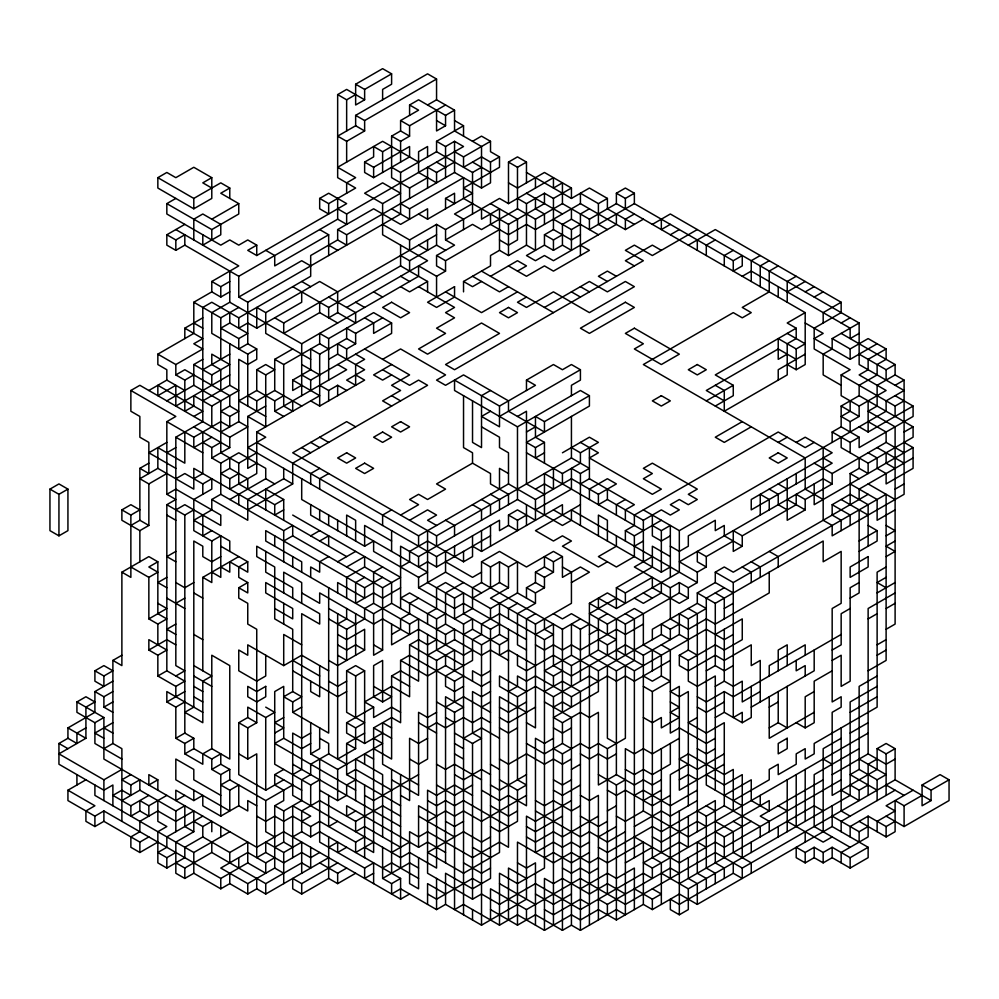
<?xml version="1.0" encoding="UTF-8"?>
<svg xmlns="http://www.w3.org/2000/svg" width="999" height="999" viewBox="0 0 999 999"><rect width="100%" height="100%" fill="white"/><g stroke="black" fill="none" stroke-linecap="round" stroke-linejoin="round"><path stroke-width="1.5" d="M157.842 177.66L166.833 172.465L175.824 177.66L193.806 167.283L211.788 177.66L211.788 198.426L193.806 208.803L157.842 188.037L157.842 177.66L193.806 198.426L220.779 182.854L229.77 188.037L229.77 198.426M328.671 203.621L328.671 213.998L319.68 208.803L319.68 198.426L328.671 203.621L355.644 188.037L337.662 177.66L337.662 94.605L346.653 89.41L364.635 99.8L364.635 89.41L391.608 73.839L391.608 84.228L382.617 89.41L382.617 99.8M364.635 99.8L355.644 104.982L355.644 84.228L382.617 68.656L391.608 73.839M319.68 198.426L328.671 193.232L346.653 203.621L256.743 255.532L256.743 245.142L247.752 239.947L238.761 245.142L229.77 239.947L220.779 245.142L166.833 213.998L166.833 203.621L175.824 198.426M211.788 177.66L202.797 182.854L211.788 188.037M337.662 94.605L346.653 99.8L355.644 94.605M229.77 188.037L220.779 193.232L238.761 203.621L238.761 213.998L211.788 229.57L166.833 203.621M436.563 79.033L364.635 120.554L364.635 130.944L346.653 141.321L337.662 136.139L355.644 125.749L355.644 115.372L427.572 73.839L436.563 79.033L436.563 99.8L454.545 110.177L454.545 130.944L481.518 146.516L481.518 188.049L490.509 182.854L490.509 162.088L499.5 156.893L499.5 167.283L463.536 188.049L472.527 193.232L427.572 219.193L418.581 213.998M472.527 213.998L472.527 172.465L436.563 151.711L436.563 141.321L445.554 146.516L454.545 141.321L463.536 146.516L346.653 213.998L346.653 224.375L337.662 219.193L238.761 276.286L184.815 245.142L175.824 250.337L166.833 245.142L166.833 234.765L184.815 224.375M166.833 234.765L175.824 239.947L184.815 234.765L184.815 245.142M211.788 219.193L238.761 203.621M409.59 115.372L409.59 104.982L418.581 99.8L445.554 115.372L454.545 110.177M400.599 120.554L409.59 125.749L409.59 136.139L400.599 130.944L400.599 120.554L418.581 110.177L409.59 104.982M427.572 104.982L436.563 99.8M427.572 177.66L409.59 188.037L391.608 177.66L391.608 136.139L400.599 130.944M409.59 125.749L445.554 104.982M364.635 162.088L373.626 167.283L409.59 146.516L409.59 156.893L373.626 177.66L364.635 172.465L364.635 162.088L373.626 156.893L373.626 146.516L382.617 151.711L391.608 146.516M391.608 136.139L400.599 141.321L409.59 136.139M445.554 115.372L445.554 125.749L436.563 130.944L436.563 110.177M256.743 245.142L247.752 250.337L256.743 255.519M436.563 141.321L463.536 125.749L463.536 136.139M184.815 390.484L166.833 380.107L166.833 369.73L157.842 364.535L157.842 354.158L193.806 333.391L193.806 302.247L211.788 291.858L211.788 281.481L238.761 265.909L175.824 229.57M391.608 167.283L400.599 172.465L436.563 151.711M211.788 281.481L220.779 286.676L229.77 281.481M472.527 141.321L481.518 136.139L490.509 141.321L490.509 151.711L499.5 156.893M211.788 291.858L220.779 297.053L229.77 291.858M328.671 255.532L328.671 234.765L274.725 265.909L274.725 255.519L265.734 250.337M454.545 141.321L454.545 172.465L346.653 234.765L346.653 245.142L337.662 239.947L337.662 229.57L373.626 208.803L400.599 224.375L427.572 208.803L427.572 219.193M382.617 203.621L400.599 193.232L382.617 182.854L364.635 193.232L382.617 203.621L382.617 234.765L427.572 260.714L346.653 307.43M427.572 188.037L427.572 167.283L436.563 172.465L454.545 162.088M454.545 151.711L463.536 156.893L490.509 141.321M184.815 338.586L184.815 328.196L202.797 317.819M499.5 229.57L445.554 260.714L445.554 271.104L436.563 276.286L418.581 265.909L418.581 276.286L301.698 343.768L229.77 302.247L211.788 312.625L211.788 333.391L247.752 354.158L256.743 348.963L256.743 359.34L247.752 364.535L238.761 359.34L238.761 421.64L247.752 426.823L229.77 437.212L139.86 385.302L130.869 390.484L130.869 411.251L139.86 416.446L139.86 437.212L148.851 442.395L148.851 473.551L139.86 468.356L139.86 520.267L130.869 525.462M238.761 276.286L238.761 297.053L301.698 260.714L310.689 265.909M337.662 239.947L310.689 255.519L310.689 276.286L238.761 317.819L211.788 302.247L202.797 307.43L202.797 421.64L175.824 437.212L175.824 665.609L184.815 670.804L175.824 675.998M193.806 302.247L220.779 317.819L238.761 307.43M238.761 297.053L247.752 302.247L400.599 213.998L400.599 172.465M400.599 203.621L409.59 208.803L463.536 177.66L463.536 198.426L508.491 224.375L508.491 255.532L499.5 250.337L490.509 255.532L490.509 265.909L463.536 281.481L463.536 291.858M472.527 172.465L481.518 167.283M229.77 323.002L220.779 328.196L238.761 338.574L247.752 333.391L229.77 323.002L229.77 312.625M445.554 198.426L454.545 193.232L454.545 203.621L445.554 198.426L445.554 208.803M382.617 224.375L409.59 239.947L436.563 224.375L445.554 229.57L445.554 239.947L472.527 224.375L481.518 229.57L517.482 208.803L535.464 219.193L562.437 203.621L562.437 182.854L553.446 188.049L553.446 177.66L508.491 203.621L508.491 162.088L517.482 156.893L526.473 162.088L526.473 182.854M157.842 354.158L175.824 364.535L202.797 348.963L193.806 343.768L202.797 338.586L184.815 328.196M238.761 317.819L238.761 328.196L247.752 323.002L256.743 328.196L256.743 307.43L265.734 312.625L319.68 281.481L337.662 291.858L337.662 312.625L355.644 323.002L355.644 312.625L328.671 297.053M508.491 162.088L517.482 167.283L526.473 162.088M148.851 390.484L166.833 380.107M175.824 364.535L175.824 374.912L184.815 369.73L229.77 395.679L229.77 406.056L220.779 411.251L229.77 416.446L238.761 411.251L229.77 406.056M166.833 400.874L193.806 385.302L193.806 364.535L202.797 359.34M256.743 328.196L301.698 302.247L301.698 291.858M472.527 203.621L454.545 213.998L463.536 219.193L463.536 229.57M175.824 374.912L184.815 380.107L193.806 374.912M202.797 369.73L229.77 354.158M256.743 348.963L247.752 343.768L238.761 348.963L238.761 338.574M274.725 317.819L283.716 323.002L436.563 234.765M445.554 229.57L499.5 198.426L508.491 203.621M193.806 364.535L211.788 374.912L229.77 364.535L211.788 354.158L211.788 364.535L220.779 369.73L220.779 390.484M337.662 323.002L319.68 312.625L283.716 333.391L283.716 323.002M292.707 286.676L328.671 307.43L400.599 265.909L427.572 281.481L427.572 291.858M400.599 255.519L409.59 260.714L436.563 245.142L445.554 250.337M229.77 374.912L175.824 406.069L175.824 385.302L157.842 395.679L157.842 385.302L202.797 411.251L193.806 416.446M337.662 312.625L328.671 317.819L328.671 307.43M445.554 271.104L436.563 265.909L436.563 255.519L454.545 245.142L445.554 239.947M517.482 198.426L526.473 203.621L544.455 193.232L553.446 198.426L571.428 188.049L571.428 198.426L526.473 172.477M49.95 489.123L58.941 483.928L67.932 489.123L67.932 530.644L58.941 535.839L49.95 530.644L49.95 489.123L58.941 494.305L67.932 489.123M157.842 655.232L148.851 650.037L148.851 639.66L166.833 650.037L157.842 655.232L157.842 675.998L175.824 686.375L184.815 681.181L166.833 670.804L166.833 504.695L175.824 499.5L166.833 494.305L166.833 421.64L175.824 416.446L130.869 390.484M202.797 400.874L229.77 385.302L238.761 390.484L211.788 406.056L193.806 395.679L193.806 406.056L184.815 411.251L184.815 380.107M256.743 369.73L265.734 364.535L274.725 369.73L265.734 374.912L256.743 369.73L256.743 390.484L238.761 400.874L265.734 416.446M301.698 406.056L274.725 390.484L274.725 359.34L292.707 348.963M508.491 224.375L544.455 203.621L544.455 193.232M292.707 400.874L292.707 411.251L283.716 406.056L283.716 364.535L319.68 343.768L319.68 333.391L328.671 338.574L373.626 312.625L391.608 323.002L391.608 333.391L310.689 380.107L310.689 390.484M427.572 281.481L409.59 291.858L400.599 286.676M571.428 198.426L589.41 188.049L607.392 198.426L607.392 208.803L634.365 224.375M166.833 442.395L148.851 452.784L175.824 468.356M301.698 385.302L292.707 390.484L292.707 380.107L310.689 369.73L310.689 348.963L319.68 354.158L346.653 338.574L355.644 343.768L355.644 333.391L346.653 328.196L346.653 338.574M355.644 333.391L382.617 317.819M643.356 219.193L625.374 229.57L580.419 203.621L535.464 229.57L526.473 224.375L508.491 234.765L490.509 224.375L490.509 213.998M139.86 468.356L148.851 463.161M166.833 452.784L175.824 447.589M166.833 421.64L193.806 437.212L220.779 421.64L229.77 426.823L229.77 416.446M256.743 411.251L256.743 400.874L274.725 390.484M328.671 359.34L337.662 354.158L364.635 369.73L346.653 380.107L355.644 385.302L355.644 364.535L364.635 359.34L355.644 354.158M337.662 354.158L337.662 343.768L346.653 348.963L355.644 343.768M391.608 323.002L373.626 333.391L373.626 323.002L364.635 317.819M508.491 255.532L526.473 245.142L535.464 250.337L535.464 219.193M616.383 213.998L616.383 224.375L553.446 260.714L544.455 255.532L535.464 260.714L526.473 255.532L544.455 245.142L544.455 234.765L553.446 229.57L571.428 239.947L580.419 234.765M598.401 234.765L571.428 219.193L562.437 224.375L562.437 245.142L553.446 250.337L544.455 245.142M589.41 208.803L580.419 213.998L580.419 255.532M580.419 203.621L580.419 193.232L598.401 203.621L607.392 198.426M787.212 364.535L796.203 369.73L805.194 364.535L805.194 312.625L616.383 203.621L616.383 193.232L625.374 188.049L634.365 193.232L634.365 203.621L733.266 260.714L742.257 255.532L742.257 265.909L733.266 271.104L733.266 260.714M346.653 556.593L193.806 468.356L193.806 489.123L157.842 468.356L139.86 478.733L148.851 483.928L166.833 473.538M211.788 437.212L193.806 447.589L193.806 437.212M220.779 432.018L238.761 421.64M256.743 463.161L247.752 468.356L247.752 416.446L265.734 406.056M256.743 390.484L274.725 400.874L283.716 395.679M481.518 281.481L472.527 286.676L463.536 281.481M490.509 276.286L517.482 260.714L526.473 265.909L517.482 271.104M544.455 234.765L553.446 239.947L562.437 234.765M553.446 219.193L571.428 229.57L580.419 224.375M562.437 203.621L589.41 219.193L616.383 203.621M616.383 193.232L625.374 198.426L634.365 193.232M202.797 442.395L211.788 447.589L220.779 442.395M274.725 400.874L274.725 411.251L346.653 369.73L337.662 364.535M634.365 203.621L589.41 229.57L589.41 219.193M121.878 509.877L130.869 504.695L139.86 509.877L130.869 515.072L121.878 509.877L121.878 520.267L139.86 530.644L148.851 525.449L148.851 483.928M175.824 478.733L184.815 473.538L202.797 483.928L211.788 478.733L211.788 489.123L193.806 499.5L193.806 530.644L211.788 541.021L220.779 535.839L220.779 577.36L211.788 572.177M211.788 447.589L211.788 457.967L229.77 447.589L229.77 437.212M247.752 489.123L247.752 478.733L229.77 468.356L220.779 473.538L229.77 478.733L229.77 489.123L256.743 473.538L256.743 432.018L319.68 395.679L292.707 380.107M319.68 385.302L328.671 390.484L337.662 385.302L346.653 390.484M382.617 359.34L400.599 348.963L445.554 374.912L436.563 380.107L445.554 385.302L463.536 374.912L508.491 400.874L508.491 411.251L544.455 432.018L544.455 421.628L589.41 395.679L589.41 406.056L526.473 442.395L535.464 447.589L544.455 442.395L544.455 463.161M508.491 286.676L499.5 291.858L472.527 276.286M634.365 213.998L625.374 219.193L625.374 229.57M166.833 494.305L175.824 489.123L220.779 515.072L220.779 525.449L184.815 504.695L175.824 509.877M193.806 478.733L202.797 473.538L202.797 432.018M211.788 457.967L220.779 463.161L238.761 452.784L265.734 468.356L265.734 478.733L229.77 499.5M310.689 400.874L319.68 406.056L364.635 380.107L355.644 374.912M391.608 364.535L373.626 374.912L382.617 380.107L391.608 374.912M517.482 291.858L481.518 312.625L445.554 291.858M193.806 385.302L220.779 400.874L220.779 452.784L238.761 463.161L256.743 452.784M526.473 297.053L517.482 302.247L526.473 307.43L553.446 291.858L589.41 312.625L634.365 286.676L625.374 281.481L607.392 291.858L589.41 281.481L544.455 307.43M652.347 224.375L670.329 213.998L859.14 323.002L859.14 364.535L904.095 390.484L886.113 400.874L886.113 411.251L679.32 530.644L643.356 509.877M229.77 478.733L238.761 473.538M670.329 224.375L661.338 229.57L661.338 219.193M166.833 504.695L184.815 515.072L193.806 509.877M229.77 551.411L229.77 541.021L193.806 520.267L211.788 509.877L211.788 499.5L220.779 494.305L220.779 463.161M670.329 234.765L679.32 229.57M697.302 229.57L652.347 255.532L634.365 245.142L625.374 250.337L643.356 260.714L454.545 369.73L445.554 364.535L499.5 333.391L481.518 323.002L427.572 354.158L418.581 348.963L445.554 333.391L436.563 328.196L454.545 317.819L445.554 312.625L454.545 307.43L418.581 286.676M103.896 748.663L112.887 743.481L112.887 660.414L121.878 665.609L121.878 572.177L148.851 556.605L157.842 561.788L157.842 613.698L166.833 618.893L157.842 624.088L148.851 618.893L148.851 577.36L130.869 566.982M382.617 369.73L409.59 385.302L418.581 380.107L427.572 385.302L292.707 463.161L292.707 483.928L283.716 478.733L247.752 499.5L247.752 520.267L211.788 499.5M688.311 245.142L715.284 229.57L841.158 302.247L841.158 312.625L814.185 328.196L814.185 348.963L850.149 369.73L841.158 374.912L841.158 395.679L859.14 406.056L886.113 390.484L859.14 374.912L868.131 369.73L868.131 359.34L886.113 348.963L886.113 359.34L877.122 364.535L877.122 374.912L859.14 385.302L859.14 395.679L913.086 426.823L913.086 437.212L868.131 463.161L841.158 447.589L841.158 437.212M157.842 561.788L148.851 566.982L157.842 572.177L148.851 577.36M175.824 551.411L166.833 556.605L175.824 561.788M211.788 530.644L202.797 535.839L202.797 515.072M247.752 509.877L292.707 483.928M319.68 468.356L310.689 473.538L310.689 483.928M715.284 239.947L706.293 245.142L706.293 255.532M238.761 463.161L238.761 483.928L274.725 504.695L283.716 499.5L283.716 520.267M328.671 473.538L319.68 478.733L319.68 489.11M166.833 577.36L157.842 582.554L166.833 587.749M283.716 509.877L274.725 515.072L274.725 504.695M490.509 390.484L481.518 395.679L481.518 447.589L472.527 442.395L472.527 400.874M733.266 250.337L724.275 255.532L724.275 265.909M220.779 556.605L211.788 561.788L202.797 556.605L202.797 546.216L193.806 541.021L193.806 707.142L184.815 712.324L202.797 722.714L202.797 681.181L211.788 675.998L193.806 665.609M526.473 390.484L526.473 380.107L553.446 364.535L562.437 369.73L571.428 364.535L580.419 369.73L580.419 380.107L571.428 385.302L571.428 395.679M193.806 582.554L184.815 587.749L175.824 582.554M202.797 670.804L202.797 577.36L238.761 556.605M220.779 494.305L283.716 530.644L292.707 525.449L292.707 535.839L382.617 587.749L400.599 577.36L292.707 515.072M490.509 411.251L481.518 416.446L499.5 426.823L499.5 406.056L454.545 380.107L454.545 390.484L517.482 426.823L580.419 390.484L589.41 395.679M499.5 406.056L535.464 385.302L526.473 380.107M760.239 255.532L751.248 260.714L751.248 281.481M148.851 618.893L166.833 608.516L157.842 603.321M175.824 603.321L184.815 598.126M220.779 566.982L229.77 572.177L229.77 561.788L247.752 572.177L247.752 561.788L238.761 566.982L238.761 577.36L247.752 582.554L247.752 592.931L238.761 587.749L238.761 598.126L247.752 603.321L247.752 624.088L256.743 629.27L256.743 722.714L247.752 727.896L238.761 722.714L238.761 774.625L265.734 790.197L283.716 779.807M283.716 541.021L292.707 535.839M499.5 416.446L580.419 369.73M742.257 276.286L751.248 271.104L850.149 328.196L850.149 338.586L859.14 333.391M769.23 260.714L760.239 265.909L760.239 286.676M310.689 535.839L319.68 530.644M517.482 416.446L526.473 411.251L526.473 483.928L544.455 494.305M778.221 265.909L769.23 271.104L769.23 291.858L742.257 307.43L751.248 312.625L742.257 317.819L733.266 312.625L643.356 364.535L805.194 457.967L805.194 489.123L823.176 499.5M94.905 670.804L103.896 665.609L112.887 670.804L103.896 675.998L94.905 670.804L94.905 681.181L103.896 686.375L103.896 675.998M112.887 660.414L121.878 655.232M175.824 624.088L166.833 629.27L175.824 634.465M238.761 587.749L247.752 582.554M319.68 541.021L328.671 535.839L328.671 546.216M148.851 650.037L166.833 639.66L175.824 644.842M391.608 509.877L382.617 515.072L382.617 525.449M508.491 504.695L508.491 494.305L490.509 483.928L490.509 473.538L472.527 463.161L436.563 483.928L445.554 489.11L427.572 499.5L418.581 494.305L409.59 499.5L418.581 504.695L400.599 515.072M526.473 432.018L535.464 426.823M796.203 276.286L787.212 281.481L787.212 302.247M409.59 894.018L400.599 899.2L283.716 831.717L256.743 847.289L103.896 759.053L103.896 717.519L94.905 722.714L76.923 712.324L76.923 701.947L85.914 696.753L94.905 701.947L85.914 707.142L85.914 738.286L58.941 753.858L103.896 779.807L121.878 769.43M112.887 805.768L112.887 785.002L103.896 790.197L58.941 764.235L58.941 743.481L67.932 738.286L67.932 727.909L94.905 712.324L94.905 691.57L112.887 681.181M328.671 556.593L319.68 561.788L319.68 572.177L310.689 566.982L310.689 577.36M787.212 291.858L805.194 281.481M94.905 691.57L103.896 696.753L112.887 691.57M337.662 561.788L355.644 551.411M310.689 504.695L310.689 515.072L364.635 546.216L373.626 541.021L373.626 551.411L418.581 577.36L427.572 572.177L301.698 499.5L301.698 478.733M409.59 520.267L427.572 509.877L436.563 515.072L427.572 520.267L436.563 525.449M805.194 291.858L814.185 286.676M103.896 696.753L103.896 707.142L112.887 701.947M157.842 675.998L166.833 670.804M346.653 566.982L364.635 556.593L364.635 566.982L391.608 582.554L391.608 603.321L445.554 634.465L454.545 629.27L454.545 639.66L427.572 655.232M544.455 452.784L535.464 457.967L535.464 447.589M814.185 297.053L823.176 291.858M85.914 727.909L76.923 733.091L76.923 743.481L67.932 738.286M364.635 566.982L346.653 577.36L346.653 598.126M256.743 442.395L418.581 535.839L508.491 483.928L535.464 499.5L571.428 478.733L598.401 494.305L598.401 504.695L607.392 499.5L643.356 520.267L661.338 509.877L670.329 515.072L679.32 509.877L670.329 504.695L679.32 499.5L688.311 504.695L697.302 499.5L688.311 494.305L697.302 489.11L652.347 463.161L643.356 468.356L652.347 473.538L643.356 478.733L661.338 489.11L652.347 494.305L589.41 457.967L598.401 452.784L580.419 442.395M562.437 452.784L589.41 437.212L598.401 442.395L580.419 452.784L571.428 447.589M805.194 312.625L787.212 323.002L796.203 328.196L796.203 338.586L787.212 343.768L787.212 374.912L724.275 411.251L724.275 390.484L715.284 385.302M112.887 722.714L94.905 733.091L103.896 738.286M364.635 577.36L355.644 582.554L355.644 603.321L373.626 592.931L382.617 598.126L400.599 587.749M382.617 566.982L373.626 572.177L373.626 603.321L409.59 624.075L418.581 618.893L418.581 681.181L400.599 670.804L391.608 675.986L391.608 759.04L373.626 748.663M355.644 426.823L346.653 421.64L292.707 452.784L436.563 535.839L571.428 457.967L589.41 468.356L580.419 473.538L571.428 468.356L571.428 489.11L535.464 509.877M796.203 328.196L715.284 374.912L733.266 385.302L733.266 395.679L715.284 406.056M841.158 302.247L823.176 312.625L823.176 323.002M202.797 712.324L166.833 691.57L166.833 701.947L184.815 691.57M301.698 572.177L301.698 561.788L265.734 541.021L265.734 530.644L364.635 587.749L382.617 577.36M400.599 566.982L409.59 561.788L409.59 551.411L427.572 541.021L463.536 561.788L472.527 556.593L472.527 535.839M400.599 608.503L400.599 546.216L418.581 556.593L517.482 499.5L562.437 525.449L571.428 520.267L571.428 509.877L697.302 582.554L697.302 572.177L679.32 561.788L823.176 478.733L832.167 483.928L832.167 473.538L814.185 463.161M535.464 489.11L544.455 483.928L553.446 489.11L553.446 468.356M562.437 483.928L562.437 473.538L580.419 463.161L580.419 452.784M166.833 701.947L175.824 707.142L184.815 701.947M256.743 432.018L265.734 437.212L247.752 447.589L436.563 556.593L499.5 520.267L499.5 530.644L508.491 525.449L517.482 530.644L517.482 520.267L508.491 515.072L508.491 525.449M508.491 515.072L517.482 509.877L535.464 520.267L535.464 499.5M706.293 400.874L733.266 385.302M787.212 354.158L778.221 359.34L778.221 338.586L796.203 348.963L805.194 343.768L787.212 333.391M841.158 323.002L850.149 317.819M337.662 624.075L346.653 618.893L346.653 608.503M373.626 603.321L364.635 608.503L364.635 618.893L346.653 629.27L328.671 618.893M418.581 556.593L418.581 566.982L427.572 561.788L436.563 566.982L490.509 535.839M517.482 520.267L526.473 515.072M580.419 483.928L589.41 478.733L589.41 447.589M805.194 354.158L778.221 369.73L778.221 380.107M841.158 385.302L823.176 374.912L823.176 354.158L832.167 348.963L832.167 338.586L859.14 323.002M283.716 873.251L274.725 868.056L247.752 883.628L220.779 868.056L247.752 852.484L265.734 862.874L265.734 873.251L247.752 862.874L220.779 878.446L103.896 810.963L94.905 816.146L67.932 800.574L67.932 790.197L85.914 779.807M265.734 655.232L265.734 675.986L256.743 681.181L238.761 670.804L238.761 650.037L247.752 655.232L247.752 644.842L283.716 665.609L301.698 655.232L328.671 670.804M292.707 691.57L301.698 696.753L292.707 701.947L283.716 696.753L292.707 691.57L292.707 629.27L274.725 618.893L274.725 566.982L256.743 556.593L256.743 546.216L373.626 613.698L391.608 603.321M418.581 577.36L418.581 587.749L445.554 572.177L481.518 592.931M472.527 546.216L481.518 551.411L562.437 504.695L562.437 515.072M175.824 738.286L184.815 733.091L193.806 738.286L193.806 748.663L184.815 753.858L184.815 743.481L175.824 738.286L175.824 707.142M418.581 598.126L409.59 603.321L409.59 613.698L400.599 618.893L400.599 629.27L391.608 634.465M499.5 624.075L490.509 629.27L463.536 613.698L463.536 592.931L454.545 598.126L454.545 618.893L472.527 608.503L472.527 587.749L481.518 582.554L481.518 561.788L499.5 551.411L526.473 566.982L553.446 551.411L562.437 556.593L562.437 577.36L580.419 566.982L589.41 572.177L571.428 582.554M580.419 504.695L535.464 530.644L553.446 541.021L562.437 535.839L571.428 541.021L562.437 546.216L598.401 566.982L607.392 561.788M598.401 494.305L616.383 483.928L607.392 478.733L589.41 489.11L589.41 499.5M832.167 338.586L850.149 348.963L868.131 338.586L886.113 348.963M130.869 774.625L121.878 779.807L130.869 785.002L139.86 779.807L139.86 790.197L121.878 800.574M184.815 743.481L193.806 738.286M463.536 582.554L445.554 592.931L445.554 624.075L481.518 644.842L499.5 634.465L508.491 639.647L499.5 644.842L472.527 629.27L463.536 634.465M481.518 572.177L472.527 577.36L445.554 561.788M481.518 561.788L490.509 566.982L499.5 561.788L508.491 566.982L517.482 561.788L517.482 592.931L535.464 603.321L535.464 592.931L544.455 587.749L544.455 577.36L535.464 572.165L535.464 582.554L544.455 587.749M742.257 421.64L715.284 437.212L724.275 442.395L751.248 426.823M805.194 323.014L823.176 333.391L814.185 338.586L850.149 359.34L877.122 343.768M238.761 722.714L247.752 717.519L256.743 722.714M337.662 634.465L346.653 639.66L364.635 629.27L364.635 650.037L337.662 665.609L328.671 660.414M625.374 499.5L616.383 504.695L616.383 515.072M157.842 779.807L148.851 785.002L148.851 774.625L157.842 779.807L157.842 790.197M211.788 748.663L211.788 655.232L229.77 665.609L229.77 759.053L211.788 748.663L202.797 753.858L202.797 764.235L184.815 753.858M247.752 717.519L247.752 707.142L265.734 717.519L274.725 712.324L265.734 707.142M364.635 743.468L346.653 733.091L346.653 722.714L355.644 727.896L364.635 722.714L346.653 712.324L346.653 670.804L355.644 665.609L364.635 670.804L364.635 743.468L382.617 733.091M382.617 587.749L382.617 650.037L373.626 655.232L373.626 613.698M472.527 629.27L472.527 618.893L463.536 624.075L409.59 592.931L400.599 598.126L436.563 618.893L445.554 613.698M472.527 598.126L499.5 582.554L508.491 587.749L508.491 566.982M67.932 790.197L94.905 805.768L85.914 810.963L85.914 821.34L94.905 826.535L103.896 821.34L139.86 842.107L148.851 836.912M130.869 785.002L130.869 795.391L121.878 790.197L112.887 795.391L130.869 805.768L148.851 795.391M193.806 748.663L211.788 759.053L220.779 753.858L220.779 764.235L229.77 769.43L229.77 779.807L265.734 800.574L292.707 785.002M283.716 717.519L274.725 722.714L283.716 727.896L274.725 733.091M292.707 701.947L292.707 712.324L301.698 707.142M346.653 681.181L337.662 686.375L328.671 681.181M346.653 670.804L355.644 675.986L364.635 670.804M400.599 712.324L391.608 707.142L373.626 717.519L373.626 707.142L364.635 701.947L391.608 686.375L409.59 696.753L409.59 644.842L418.581 639.66L427.572 644.842L436.563 639.66M436.563 629.27L445.554 624.075M508.491 587.749L490.509 598.126L535.464 624.075L571.428 603.321L571.428 572.177L562.437 566.982M535.464 572.165L544.455 566.982L553.446 572.165L553.446 561.788L562.437 556.593M859.14 354.158L886.113 369.73L895.104 364.535L895.104 374.912L877.122 385.302L877.122 406.056L868.131 411.251L895.104 426.823L895.104 624.088L886.113 629.27M166.833 795.379L148.851 805.768L148.851 816.146L139.86 810.963L130.869 816.146L130.869 805.768M211.788 759.053L211.788 769.43L220.779 764.235M346.653 691.558L337.662 696.753L292.707 670.804M364.635 847.289L373.626 852.484L373.626 727.896L391.608 717.519L400.599 722.714L400.599 660.414L409.59 655.232L454.545 681.181L463.536 675.986M427.572 624.075L427.572 613.698L436.563 608.503L436.563 587.749L445.554 582.554L490.509 608.503L517.482 592.931M526.473 598.126L526.473 587.749L535.464 582.554M544.455 577.36L553.446 572.165M625.374 541.021L625.374 530.644L634.365 525.449L634.365 515.072L778.221 432.018L805.194 447.589L814.185 442.395M778.221 442.395L787.212 437.212M832.167 442.395L832.167 432.018L841.158 426.823L841.158 406.056L859.14 395.679M184.815 795.379L175.824 800.574L175.824 790.197L193.806 800.574L202.797 795.379L202.797 805.768L220.779 816.146L238.761 805.768L247.752 810.963L247.752 800.574L256.743 805.768M211.788 769.43L220.779 774.625L229.77 769.43M238.761 753.858L247.752 759.053L256.743 753.858L256.743 857.679L265.734 852.484L283.716 862.874L301.698 852.484L310.689 857.679L319.68 852.484M310.689 743.468L301.698 748.663L283.716 738.286L274.725 743.468L355.644 790.197M517.482 603.321L508.491 608.503L508.491 618.893M616.383 535.839L616.383 546.216L598.401 556.593L616.383 566.982L634.365 556.593L634.365 535.839L661.338 520.267M796.203 442.395L805.194 437.212L832.167 452.784L751.248 499.5L751.248 509.877L832.167 463.161L823.176 457.967M895.104 385.302L904.095 380.107L904.095 494.305L832.167 535.839L832.167 525.449L823.176 520.267L823.176 447.589M139.86 790.197L175.824 810.963L184.815 805.768L184.815 826.535L193.806 831.717L193.806 810.963L175.824 821.34L157.842 810.963L139.86 821.34L139.86 831.717L130.869 836.912L130.869 847.289L139.86 852.484L157.842 842.107M229.77 779.807L220.779 785.002L229.77 790.197L238.761 785.002L238.761 805.768M310.689 733.091L301.698 738.286L292.707 733.091L292.707 795.379L400.599 857.679L409.59 852.484L436.563 868.056L436.563 660.414L409.59 644.842M436.563 660.414L454.545 650.037L454.545 670.804M535.464 603.321L517.482 613.698L517.482 644.842L526.473 650.037M634.365 546.216L643.356 541.021M652.347 525.449L661.338 530.644L670.329 525.449L670.329 577.36M850.149 400.874L850.149 411.251L841.158 416.446L850.149 421.64L859.14 416.446L859.14 406.056M346.653 722.714L373.626 707.142M382.617 701.947L382.617 660.414L373.626 665.609L373.626 696.753L382.617 701.947L391.608 696.753L373.626 686.375M445.554 655.232L445.554 665.609L427.572 675.986L400.599 660.414M472.527 650.037L463.536 655.232L418.581 629.27L391.608 644.842L391.608 624.075M535.464 613.698L526.473 618.893L526.473 805.768L508.491 795.379L499.5 800.574L481.518 790.197M670.329 535.839L661.338 541.021L652.347 535.839L652.347 515.072M841.158 374.912L895.104 406.056L904.095 400.874M202.797 816.146L166.833 836.912L166.833 847.289L157.842 852.484L166.833 857.679L175.824 852.484M274.725 868.056L274.725 805.768L283.716 800.574L283.716 790.197L274.725 785.002L274.725 774.625L283.716 769.43M310.689 722.714L310.689 753.858L319.68 748.663L319.68 727.896M652.347 556.593L634.365 566.982L670.329 587.749L679.32 582.554L688.311 587.749L697.302 582.554M832.167 432.018L850.149 442.395L859.14 437.212L859.14 447.589L913.086 416.446L913.086 406.056L895.104 395.679M859.14 426.823L868.131 432.018L913.086 406.056M193.806 831.717L175.824 842.107L175.824 873.251L184.815 878.446L193.806 873.251L220.779 888.823L229.77 883.628L247.752 894.018L256.743 888.823L265.734 894.018L328.671 857.679M193.806 821.34L202.797 826.535L211.788 821.34L211.788 831.717M292.707 774.625L301.698 769.43L301.698 613.698L319.68 624.075L319.68 613.698L265.734 582.554L265.734 592.931L292.707 608.503L292.707 618.893L274.725 608.503M319.68 738.286L328.671 743.468L328.671 753.858L310.689 764.235L310.689 774.625L301.698 779.807L301.698 800.574L283.716 810.963L274.725 805.768M400.599 805.768L346.653 774.625L346.653 743.468L364.635 733.091M535.464 634.465L553.446 624.075L553.446 665.609L571.428 675.986L625.374 644.842L643.356 655.232L643.356 810.951L688.311 836.912L868.131 733.091M625.374 613.698L634.365 618.893L634.365 660.414L616.383 670.804L589.41 655.232L589.41 603.321L607.392 592.931L625.374 603.321L625.374 592.931L652.347 577.36L652.347 587.749L679.32 603.321L688.311 598.126L688.311 587.749M679.32 530.644L679.32 572.177L616.383 608.503L616.383 587.749L652.347 566.982L652.347 546.216L670.329 556.593M247.752 862.874L247.752 842.107L229.77 852.484L202.797 836.912L184.815 847.289L184.815 857.679L166.833 868.056L157.842 862.874L157.842 831.717L166.833 826.535L157.842 821.34L157.842 800.574M355.644 727.896L355.644 748.663L337.662 759.053L337.662 613.698M463.536 686.375L454.545 691.558L445.554 686.375L445.554 675.986L472.527 660.414L472.527 639.647L481.518 634.465L481.518 624.075L499.5 613.698L544.455 639.647L553.446 634.465L544.455 629.27L544.455 618.893M490.509 670.804L481.518 675.986L472.527 670.804L472.527 681.181M481.518 582.554L562.437 629.27L580.419 618.893M616.383 598.126L589.41 613.698L607.392 624.075L634.365 608.503L643.356 613.698L643.356 644.842L661.338 655.232L661.338 675.986L652.347 681.181L643.356 675.986M553.446 509.877L661.338 572.177L670.329 566.982M832.167 473.538L886.113 442.395L904.095 452.784M904.095 432.018L913.086 426.823M94.905 785.002L94.905 795.391L193.806 852.484L229.77 831.717M283.716 738.286L283.716 686.375L274.725 691.57L274.725 764.235L310.689 785.002L319.68 779.807M355.644 779.807L346.653 785.002L346.653 795.379L337.662 800.574L337.662 769.43L382.617 743.468L373.626 738.286M436.563 712.324L427.572 717.519L418.581 712.324L418.581 795.379L391.608 779.807M445.554 707.142L463.536 696.753L490.509 712.324M490.509 681.181L481.518 686.375L445.554 665.609M562.437 670.804L553.446 675.986L544.455 670.804L571.428 655.232L571.428 624.075L580.419 629.27L589.41 624.075M607.392 613.698L598.401 618.893L598.401 650.037L634.365 670.804L634.365 857.679M706.293 556.593L706.293 566.982L697.302 561.788L697.302 551.411L706.293 556.593L733.266 541.021M742.257 535.839L742.257 546.216L733.266 551.411L733.266 530.644L742.257 535.839L796.203 504.695L796.203 494.305L805.194 499.5L832.167 483.928M850.149 504.695L850.149 473.538L859.14 468.356L868.131 473.538L868.131 463.161M175.824 862.874L184.815 868.056L211.788 852.484L265.734 883.628L301.698 862.874L310.689 868.056L310.689 847.289M346.653 774.625L355.644 769.43L391.608 790.197M427.572 727.896L436.563 722.714L445.554 727.896L463.536 717.519L472.527 722.714L481.518 717.519L490.509 722.714M436.563 701.947L454.545 712.324L463.536 707.142L445.554 696.753L445.554 862.861M490.509 691.558L481.518 696.753L472.527 691.558L472.527 733.091L481.518 738.286L472.527 743.468L454.545 733.091M589.41 634.465L598.401 629.27M697.302 572.177L706.293 566.982M805.194 499.5L805.194 509.877L787.212 520.267L787.212 478.733M868.131 452.784L877.122 457.967L877.122 468.356L886.113 473.538L886.113 483.928L913.086 468.356L913.086 447.589L814.185 504.695L814.185 483.928M427.572 738.286L418.581 743.468L409.59 738.286L409.59 800.574L400.599 795.379M481.518 707.142L490.509 701.947M508.491 691.558L517.482 686.375L517.482 675.986L526.473 681.181L535.464 675.986L571.428 696.753L607.392 675.986L616.383 681.181L625.374 675.986L634.365 681.181L670.329 660.414M589.41 603.321L625.374 624.075L679.32 592.931L688.311 598.126M733.266 592.931L715.284 582.554L715.284 572.177L724.275 566.982L733.266 572.177L868.131 494.305M841.158 530.644L841.158 520.267L832.167 515.072L832.167 504.695L850.149 494.305L868.131 504.695L868.131 546.216M913.086 457.967L859.14 489.123L859.14 499.5M301.698 821.34L310.689 816.146L292.707 805.768L292.707 857.679M526.473 691.558L499.5 675.986L499.5 686.375L517.482 696.753L535.464 686.375L553.446 696.753L589.41 675.986L598.401 681.181M571.428 686.375L571.428 665.609L598.401 650.037M598.401 639.647L607.392 644.842L616.383 639.647L571.428 613.698L562.437 618.893L553.446 613.698M643.356 624.075L625.374 634.465L616.383 629.27L580.419 650.037L571.428 644.842L562.437 650.037L553.446 644.842L544.455 650.037L535.464 644.842M652.347 639.66L652.347 629.27L697.302 603.321L697.302 592.931L715.284 582.554M274.725 847.289L283.716 842.107L292.707 847.289M292.707 836.912L301.698 831.717L310.689 836.912L319.68 831.717L400.599 878.433L400.599 899.2M256.743 816.146L265.734 821.34L274.725 816.146L283.716 821.34L292.707 816.146L310.689 826.535L319.68 821.34L355.644 842.107L364.635 836.912M463.536 738.286L481.518 727.896L499.5 738.286M526.473 701.947L508.491 712.324L499.5 707.142M544.455 691.558L562.437 681.181L580.419 691.558L580.419 930.344L571.428 925.161L562.437 930.344L535.464 914.772L517.482 925.161L490.509 909.59M724.275 587.749L706.293 598.126L706.293 785.002L742.257 805.768M715.284 572.177L733.266 582.554L886.113 494.305L886.113 660.414L868.131 670.804M895.104 489.123L904.095 483.928M265.734 862.874L274.725 857.679M265.734 852.484L265.734 842.107L283.716 852.484L301.698 842.107L301.698 873.251M337.662 821.34L328.671 826.535L328.671 795.379M355.644 810.951L346.653 816.146L346.653 805.768L418.581 847.289L427.572 842.107L445.554 852.484M418.581 774.625L373.626 800.574L364.635 795.379M535.464 707.142L508.491 722.714L499.5 717.519M616.383 670.804L616.383 774.625L598.401 785.002L598.401 712.324L589.41 717.519L580.419 712.324L562.437 722.714L553.446 717.519L598.401 691.558L598.401 670.804L661.338 634.465L661.338 624.075L670.329 629.27L679.32 624.075M643.356 655.232L679.32 634.465L679.32 613.698L688.311 618.893L706.293 608.503L697.302 603.321M697.302 592.931L715.284 603.321L823.176 541.021L823.176 561.788L841.158 551.411L841.158 603.321L832.167 608.503L832.167 701.947L841.158 696.753L841.158 707.142L832.167 712.324L832.167 795.379L877.122 769.43L877.122 748.663L886.113 743.481L895.104 748.663L895.104 779.819L742.257 868.056L715.284 852.484L625.374 904.395L580.419 878.433L526.473 909.59L526.473 919.967M400.599 847.289L364.635 826.535L355.644 831.717L355.644 821.34L382.617 805.768L400.599 816.146M517.482 727.896L508.491 733.091L499.5 727.896M553.446 707.142L562.437 701.947L571.428 707.142L571.428 696.753M724.275 608.503L733.266 603.321M895.104 509.877L877.122 520.267L877.122 499.5L850.149 483.928M328.671 847.289L337.662 842.107L337.662 852.484L346.653 847.289M634.365 670.804L706.293 629.27L724.275 639.66L733.266 634.465M859.14 541.021L877.122 530.644L877.122 541.021L859.14 551.411M760.239 701.947L760.239 660.414L751.248 665.609L751.248 644.842L724.275 660.414L715.284 655.232L688.311 670.804L679.32 665.609L679.32 655.232L688.311 650.037L697.302 655.232M715.284 634.465L742.257 618.893L742.257 639.66L724.275 650.037L715.284 644.842L688.311 660.414L679.32 655.232M886.113 535.839L895.104 530.644L886.113 525.449M355.644 873.251L337.662 883.628L328.671 878.446L301.698 894.018L292.707 888.823L292.707 878.446L301.698 883.628L337.662 862.874M373.626 842.107L355.644 852.484L355.644 842.107M472.527 785.002L454.545 795.379L436.563 785.002M553.446 738.286L544.455 743.468L535.464 738.286L535.464 852.484L553.446 842.107L562.437 847.289L571.428 842.107L580.419 847.289L589.41 842.107M571.428 727.896L562.437 733.091L553.446 727.896M895.104 541.021L886.113 546.216L895.104 551.411L886.113 556.605M319.68 862.874L337.662 873.251L346.653 868.056M427.572 821.34L445.554 810.951L454.545 816.146L463.536 810.951L481.518 821.34L526.473 795.379M571.428 748.663L562.437 743.468L544.455 753.858L526.473 743.468M643.356 686.375L652.347 691.558L670.329 681.181L661.338 675.986M319.68 759.053L319.68 842.107L364.635 868.056L373.626 862.861L373.626 883.628M391.608 852.484L409.59 842.107M526.473 774.625L499.5 790.197L490.509 785.002M553.446 748.663L562.437 753.858L580.419 743.468L589.41 748.663L598.401 743.468L607.392 748.663L625.374 738.286L625.374 665.609M706.293 670.804L715.284 665.609L724.275 670.804L733.266 665.609M859.14 582.554L850.149 587.749L850.149 681.181L841.158 686.375L841.158 655.232L832.167 660.414M886.113 566.982L877.122 572.177L877.122 707.142L814.185 743.468L814.185 753.858L805.194 759.053L805.194 748.663L796.203 753.858L796.203 764.235L778.221 774.625L778.221 764.235L769.23 769.43L769.23 779.807L733.266 800.574M373.626 873.251L364.635 878.446L364.635 868.056M382.617 868.056L391.608 862.861L418.581 878.433M463.536 821.34L454.545 826.535L445.554 821.34M499.5 779.807L517.482 790.197L526.473 785.002L517.482 779.807L517.482 696.753M571.428 759.04L562.437 764.235L553.446 759.04L544.455 764.235L526.473 753.858L508.491 764.235L499.5 759.04M850.149 598.126L859.14 592.931L859.14 509.877M886.113 577.36L877.122 582.554L886.113 587.749M400.599 878.433L391.608 883.628L382.617 878.433L409.59 862.861L418.581 868.056M571.428 769.43L580.419 764.235M715.284 686.375L724.275 681.181L733.266 686.375L742.257 681.181L742.257 701.947L760.239 691.558M850.149 608.503L841.158 613.698L841.158 644.842L832.167 650.037M877.122 592.931L895.104 582.554M517.482 810.951L508.491 816.146L490.509 805.768M571.428 779.807L562.437 785.002L553.446 779.807M616.383 753.858L607.392 759.04L598.401 753.858L589.41 759.04L580.419 753.858M841.158 634.465L733.266 696.753L724.275 691.558L706.293 701.947L697.302 696.753M895.104 592.931L868.131 608.503L868.131 753.858L886.113 764.235L895.104 759.053M490.509 836.912L481.518 842.107L463.536 831.717L427.572 852.484L463.536 873.251L499.5 852.484L499.5 696.753L526.473 712.324M580.419 785.002L562.437 795.379L553.446 790.197M697.302 717.519L688.311 722.714L706.293 733.091L724.275 722.714L724.275 805.768L760.239 826.535L760.239 836.912M724.275 701.947L706.293 712.324L697.302 707.142M868.131 618.893L877.122 613.698M886.113 608.516L895.104 603.321M571.428 800.574L535.464 821.34L526.473 816.146L526.473 899.2L481.518 925.161L445.554 904.395L436.563 909.59L400.599 888.823L391.608 894.018L391.608 883.628M679.32 738.286L652.347 753.858L643.356 748.663L634.365 753.858L625.374 748.663L625.374 914.772L616.383 909.59L580.419 930.344M715.284 717.519L724.275 712.324L742.257 722.714L751.248 717.519L751.248 686.375M562.437 816.146L535.464 831.717L526.473 826.523M580.419 805.768L571.428 810.951L553.446 800.574L544.455 805.768L535.464 800.574M598.401 774.625L616.383 785.002L625.374 779.807M751.248 707.142L814.185 670.804L814.185 650.037M490.509 868.056L481.518 873.251L463.536 862.861M715.284 738.286L706.293 743.468L679.32 727.896L670.329 733.091L670.329 650.037L661.338 644.842M769.23 707.142L778.221 701.947M832.167 670.804L814.185 681.181L814.185 722.714L805.194 727.896L796.203 722.714M877.122 644.842L886.113 639.66M598.401 816.146L562.437 836.912L553.446 831.717L535.464 842.107L526.473 836.912M607.392 810.951L616.383 805.768M634.365 795.379L643.356 790.197L670.329 805.768L697.302 790.197M661.338 779.807L652.347 785.002L643.356 779.807L634.365 785.002L616.383 774.625M688.311 764.235L670.329 774.625L670.329 878.433M715.284 748.663L706.293 753.858L697.302 748.663M814.185 691.57L805.194 696.753L805.194 727.896M877.122 655.232L886.113 650.037M472.527 795.379L454.545 785.002L436.563 795.379L427.572 790.197L427.572 873.251L472.527 899.2L481.518 894.018L499.5 904.395L535.464 883.628L580.419 909.59L643.356 873.251L652.347 878.433L652.347 868.056L769.23 800.574L769.23 810.951L751.248 800.574L751.248 779.807L724.275 795.379M544.455 857.679L553.446 852.484L571.428 862.861L589.41 852.484M607.392 821.34L598.401 826.523L580.419 816.146M643.356 800.574L661.338 790.197M679.32 779.807L688.311 774.625L697.302 779.807M724.275 753.858L697.302 769.43L679.32 759.04L688.311 753.858L724.275 774.625L733.266 769.43L733.266 810.951M769.23 727.896L778.221 722.714L787.212 727.896L787.212 686.375M598.401 836.912L616.383 826.535M643.356 810.951L625.374 821.34L616.383 816.146M670.329 795.379L652.347 805.768L625.374 790.197L616.383 795.379L607.392 790.197M724.275 764.235L679.32 790.197L679.32 686.375L670.329 691.558L679.32 696.753L688.311 691.558L688.311 805.768M814.185 712.324L769.23 738.286L769.23 696.753M877.122 675.998L859.14 686.375L859.14 769.43L850.149 774.625L877.122 790.197M625.374 831.717L607.392 842.107L589.41 831.717L580.419 836.912L535.464 810.951M634.365 826.535L661.338 810.951L670.329 816.146L697.302 800.574M877.122 686.375L850.149 701.947L850.149 795.391L688.311 888.823L661.338 873.251M850.149 712.324L877.122 696.753M454.545 712.324L454.545 909.59L463.536 904.395L499.5 925.161L517.482 914.772L544.455 930.344L571.428 914.772L580.419 919.967L598.401 909.59L616.383 919.967L643.356 904.395L652.347 909.59L679.32 894.018L697.302 904.395L832.167 826.535L868.131 847.289L868.131 857.679L850.149 868.056L832.167 857.679L823.176 862.874L814.185 857.679L805.194 862.874L796.203 857.679L796.203 847.289L805.194 852.484L814.185 847.289L823.176 852.484L832.167 847.289L850.149 857.679L868.131 847.289M598.401 868.056L589.41 873.251L580.419 868.056L571.428 873.251L562.437 868.056M571.428 894.018L553.446 904.395L535.464 894.018M580.419 888.823L607.392 873.251L616.383 878.433L634.365 868.056L634.365 909.59M625.374 862.861L652.347 847.289M697.302 810.951L706.293 816.146L724.275 805.768M841.158 738.286L823.176 748.663L823.176 831.717M850.149 733.091L868.131 722.714M859.14 748.663L814.185 774.625L814.185 826.535L850.149 847.289M598.401 899.2L607.392 904.395L670.329 868.056L679.32 873.251M715.284 831.717L724.275 836.912L751.248 821.34M823.176 779.807L760.239 816.146L769.23 821.34L769.23 831.717M832.167 774.625L868.131 753.858M841.158 779.807L724.275 847.289L715.284 842.107L679.32 862.861L634.365 836.912M877.122 759.053L868.131 764.235L868.131 795.391M877.122 748.663L886.113 753.858L895.104 748.663M634.365 888.823L652.347 899.2L661.338 894.018L652.347 888.823M679.32 883.628L814.185 805.768L823.176 810.963M850.149 785.002L859.14 790.197L868.131 785.002M859.14 769.43L877.122 779.807L886.113 774.625L859.14 759.053M733.266 862.861L733.266 873.251L679.32 904.395L670.329 899.2L670.329 909.59L679.32 914.772L688.311 909.59L688.311 888.823M895.104 790.197L841.158 821.34L841.158 831.717M832.167 836.912L823.176 842.107L787.212 821.34M895.104 821.34L886.113 826.535L868.131 816.146L850.149 826.535L850.149 836.912M913.086 790.197L886.113 805.768L895.104 810.963L877.122 821.34L877.122 831.717M949.05 779.807L931.068 790.197L931.068 800.574L922.077 805.768L922.077 785.002L940.059 774.625L949.05 779.807L949.05 800.574L904.095 826.535L886.113 816.146M832.167 816.146L859.14 831.717L868.131 826.535M859.14 821.34L886.113 836.912L895.104 831.717L895.104 800.574L904.095 805.768L922.077 795.391M841.158 333.391L895.104 364.535M454.545 120.567L463.536 125.749M571.428 188.049L544.455 172.477L517.482 188.049L508.491 182.854M895.104 374.912L904.095 380.107M436.563 120.567L445.554 125.749M661.338 250.337L652.347 245.142L625.374 260.714L634.365 265.909M355.644 84.228L364.635 89.41M490.509 162.088L481.518 156.893L463.536 167.283L463.536 156.893M607.392 229.57L598.401 224.375L598.401 203.621M472.527 162.088L490.509 172.465M526.473 193.232L562.437 213.998M796.203 359.34L778.221 348.963L706.293 390.484L724.275 400.874M355.644 115.372L364.635 120.554M436.563 162.088L445.554 167.283M454.545 172.465L481.518 188.049M580.419 245.142L589.41 250.337L553.446 271.104L544.455 265.909L526.473 276.286L508.491 265.909M355.644 125.749L364.635 130.944M418.581 162.088L382.617 141.321L337.662 167.283L355.644 177.66L346.653 182.854L346.653 193.232M490.509 203.621L517.482 219.193L517.482 239.947L508.491 245.142L499.5 239.947M562.437 245.142L571.428 250.337L571.428 229.57M616.383 276.286L607.392 271.104L598.401 276.286L607.392 281.481M841.158 406.056L859.14 416.446M868.131 421.64L886.113 432.018L886.113 442.395M904.095 442.395L913.086 447.589M841.158 426.823L859.14 437.212M877.122 447.589L904.095 463.161M580.419 286.676L589.41 291.858M895.104 468.356L886.113 463.161L886.113 452.784M571.428 291.858L580.419 297.053M391.608 208.803L409.59 219.193L409.59 208.803M850.149 473.538L859.14 478.733M868.131 483.928L895.104 499.5M481.518 271.104L553.446 312.625M418.581 245.142L427.572 250.337L427.572 239.947M436.563 255.519L445.554 260.714M337.662 208.803L346.653 213.998M841.158 499.5L868.131 515.072M832.167 504.695L850.149 515.072L850.149 525.449M868.131 525.449L877.122 530.644M337.662 229.57L346.653 234.765M778.221 483.928L787.212 489.11M319.68 229.57L328.671 234.765M400.599 276.286L409.59 281.481M769.23 489.11L778.221 494.305L778.221 504.695L787.212 509.877M787.212 499.5L805.194 509.877M328.671 245.142L337.662 250.337M373.626 291.858L382.617 297.053M355.644 302.247L364.635 307.43M301.698 281.481L310.689 286.676M544.455 421.628L535.464 416.446L535.464 437.212L544.455 442.395M769.23 551.411L778.221 556.593L778.221 566.982M742.257 546.216L724.275 535.839L724.275 525.449L715.284 530.644L715.284 520.267L688.311 535.839L688.311 546.216L679.32 551.411L670.329 546.216M751.248 561.788L760.239 566.982L760.239 577.36M364.635 348.963L409.59 374.912L391.608 385.302L400.599 390.484L382.617 400.874L391.608 406.056M589.41 478.733L634.365 504.695L625.374 509.877L625.374 520.267M742.257 566.982L751.248 572.177L751.248 582.554M481.518 426.823L499.5 437.212L499.5 447.589L508.491 452.784L508.491 483.928M526.473 452.784L562.437 473.538M319.68 343.768L328.671 348.963M643.356 530.644L544.455 473.538L544.455 515.072M391.608 395.679L400.599 400.874M625.374 530.644L634.365 535.839M310.689 359.34L265.734 333.391L265.734 312.625M508.491 473.538L499.5 468.356L499.5 489.11M715.284 592.931L724.275 598.126L724.275 618.893M301.698 364.535L319.68 374.912M274.725 359.34L283.716 364.535M301.698 374.912L310.689 380.107M193.806 323.002L202.797 328.196M490.509 494.305L499.5 499.5L499.5 509.877M688.311 608.503L697.302 613.698L697.302 831.717M481.518 499.5L490.509 504.695L490.509 515.072M643.356 592.931L652.347 598.126M472.527 504.695L481.518 509.877L481.518 520.267M616.383 587.749L625.374 592.931M634.365 598.126L643.356 603.321L661.338 592.931L661.338 582.554M553.446 561.788L544.455 556.593L544.455 566.982M679.32 634.465L688.311 639.66M247.752 395.679L256.743 400.874M274.725 411.251L283.716 416.446M319.68 437.212L328.671 442.395M616.383 608.503L598.401 598.126L598.401 608.503M661.338 634.465L670.329 639.66L670.329 629.27M922.077 785.002L931.068 790.197M310.689 442.395L319.68 447.589M445.554 520.267L454.545 525.449L454.545 535.839M895.104 779.819L931.068 800.574M247.752 416.446L265.734 426.823L265.734 374.912M301.698 447.589L310.689 452.784M886.113 785.002L904.095 795.391M526.473 587.749L535.464 592.931M823.176 759.053L832.167 764.235M616.383 650.037L643.356 665.609M841.158 790.197L859.14 800.574L859.14 790.197M193.806 426.823L229.77 447.589M391.608 541.021L364.635 525.449L364.635 546.216M670.329 701.947L679.32 707.142L670.329 712.324L679.32 717.519L661.338 727.896L661.338 717.519L652.347 722.714L643.356 717.519M265.734 478.733L274.725 483.928M571.428 655.232L598.401 670.804M850.149 816.146L841.158 810.963L841.158 727.896M175.824 437.212L202.797 452.784M283.716 499.5L265.734 489.11L265.734 509.877M454.545 598.126L427.572 582.554L427.572 530.644M526.473 639.647L463.536 603.321L454.545 608.503L418.581 587.749M571.428 665.609L553.446 655.232L526.473 670.804L517.482 665.609L517.482 655.232M535.464 665.609L508.491 650.037L499.5 655.232L499.5 644.842M778.221 805.768L787.212 810.963M508.491 660.414L490.509 650.037L481.518 655.232L454.545 639.66M706.293 774.625L724.275 785.002L742.257 774.625L742.257 857.679M544.455 701.947L571.428 717.519L571.428 925.161M616.383 743.468L607.392 738.286L607.392 665.609M463.536 665.609L436.563 650.037L436.563 618.893M706.293 805.768L715.284 810.951M733.266 821.34L742.257 826.535M625.374 769.43L634.365 774.625L643.356 769.43L652.347 774.625L670.329 764.235L670.329 743.468M715.284 821.34L733.266 831.717L733.266 852.484L751.248 862.861L751.248 873.251M166.833 515.072L175.824 520.267M220.779 546.216L247.752 561.788M301.698 592.931L319.68 603.321L319.68 592.931L373.626 624.075L382.617 618.893L409.59 634.465L409.59 624.075M328.671 608.503L355.644 624.075M526.473 722.714L535.464 727.896L535.464 624.075M706.293 826.535L697.302 821.34L661.338 842.107L652.347 836.912M373.626 644.842L382.617 650.037M139.86 520.267L148.851 525.449M364.635 650.037L355.644 644.842L346.653 650.037L337.662 644.842M706.293 847.289L697.302 842.107L697.302 873.251L706.293 878.433L706.293 888.823M391.608 675.986L409.59 686.375M733.266 873.251L742.257 878.446L742.257 868.056M202.797 577.36L211.788 582.554L211.788 541.021M337.662 655.232L346.653 660.414L346.653 629.27M445.554 717.519L454.545 722.714M580.419 795.379L589.41 800.574L598.401 795.379L598.401 919.967M301.698 644.842L283.716 634.465L283.716 665.609M193.806 592.931L202.797 598.126M418.581 722.714L436.563 733.091M454.545 743.468L463.536 748.663M490.509 764.235L499.5 769.43M292.707 660.414L319.68 675.986M454.545 753.858L463.536 759.04M490.509 774.625L481.518 769.43L463.536 779.807L454.545 774.625M652.347 868.056L643.356 862.861L679.32 842.107L688.311 847.289L688.311 816.146M121.878 572.177L130.869 577.36L130.869 515.072M166.833 598.126L184.815 608.516M391.608 727.896L382.617 722.714L382.617 764.235L418.581 785.002M481.518 779.807L454.545 764.235L445.554 769.43L436.563 764.235M598.401 847.289L607.392 852.484L652.347 826.535L661.338 831.717L715.284 800.574L715.284 862.861L724.275 868.056L724.275 878.446M373.626 727.896L391.608 738.286M193.806 634.465L202.797 639.66M409.59 759.04L418.581 764.235L427.572 759.04L427.572 634.465M508.491 826.523L463.536 800.574L454.545 805.768L445.554 800.574L436.563 805.768L427.572 800.574M625.374 894.018L607.392 883.628L589.41 894.018L562.437 878.433L553.446 883.628L544.455 878.433L544.455 930.344M292.707 712.324L328.671 733.091L328.671 587.749M346.653 743.481L355.644 748.663M373.626 759.053L364.635 753.858L364.635 764.235M490.509 826.535L499.5 831.717L517.482 821.34L517.482 790.197M193.806 675.998L211.788 686.375M328.671 753.858L346.653 764.235M436.563 816.146L418.581 805.768L418.581 847.289M517.482 862.861L526.473 868.056L535.464 862.861L535.464 925.161M589.41 904.395L580.419 899.2L553.446 914.772L544.455 909.59M193.806 686.375L202.797 691.57M310.689 753.858L337.662 769.43M418.581 816.146L454.545 836.912M472.527 847.289L490.509 857.679M526.473 878.433L508.491 868.056L508.491 919.967M193.806 696.753L202.797 701.947M292.707 764.235L400.599 826.535M499.5 883.628L535.464 904.395M319.68 790.197L337.662 800.574M481.518 883.628L472.527 878.433L436.563 899.2L427.572 894.018M526.473 909.59L490.509 888.823L490.509 919.967M274.725 774.625L301.698 790.197M355.644 821.34L319.68 800.574L301.698 810.963L301.698 831.717M445.554 894.018L427.572 883.628L427.572 904.395M103.896 707.142L112.887 712.324M76.923 701.947L103.896 717.519M103.896 727.909L112.887 733.091M220.779 795.379L193.806 779.807L193.806 769.43L175.824 759.053L175.824 779.807L229.77 810.963L229.77 790.197M112.887 743.481L121.878 748.663L121.878 821.34M274.725 836.912L265.734 831.717L265.734 800.574M67.932 727.909L85.914 738.286M121.878 759.053L94.905 743.481L94.905 722.714M58.941 743.481L67.932 748.663M148.851 805.768L139.86 800.574L139.86 810.963M904.095 805.768L904.095 826.535M895.104 406.056L895.104 416.446M886.113 369.73L886.113 380.107M886.113 753.858L886.113 795.391M886.113 826.535L886.113 836.912M877.122 779.807L877.122 800.574M868.131 400.874L868.131 432.018M868.131 816.146L868.131 836.912L841.158 852.484L841.158 862.874M859.14 457.967L859.14 468.356M859.14 831.717L859.14 842.107M850.149 348.963L850.149 359.34M850.149 421.64L850.149 432.018M850.149 442.395L850.149 452.784M850.149 857.679L850.149 868.056M832.167 805.768L832.167 826.535M832.167 847.289L832.167 857.679M823.176 852.484L823.176 862.874M814.185 847.289L814.185 857.679M805.194 655.232L805.194 644.842L769.23 665.609L769.23 675.986M805.194 675.986L805.194 665.609L796.203 670.804L796.203 660.414M805.194 769.43L805.194 821.34M805.194 831.717L805.194 842.107M805.194 852.484L805.194 862.874M796.203 348.963L796.203 369.73M796.203 473.538L796.203 483.928M796.203 774.625L796.203 826.535M787.212 665.609L787.212 644.842L778.221 650.037L778.221 670.804M787.212 779.807L787.212 831.717M778.221 286.676L778.221 297.053M778.221 691.57L778.221 722.714M778.221 826.535L778.221 836.912M769.23 509.877L769.23 499.5L760.239 494.305L760.239 515.072M769.23 572.177L769.23 592.931L715.284 624.075L706.293 618.893L688.311 629.27L670.329 618.893L670.329 587.749M760.239 795.379L760.239 805.768M751.248 842.107L751.248 852.484M742.257 722.714L742.257 712.324L733.266 717.519L733.266 582.554M724.275 629.27L724.275 681.181M724.275 691.558L724.275 712.324M724.275 836.912L724.275 857.679M715.284 603.321L715.284 665.609M715.284 790.197L715.284 675.986L697.302 686.375L688.311 681.181L688.311 660.414M715.284 883.628L715.284 873.251L706.293 868.056L706.293 816.146M697.302 239.947L697.302 250.337M697.302 904.395L697.302 883.628L688.311 878.433L688.311 857.679M688.311 618.893L688.311 650.037M679.32 582.554L679.32 592.931M679.32 810.951L679.32 914.772M661.338 530.644L661.338 572.177M661.338 748.663L661.338 852.484M661.338 904.395L661.338 862.861L652.347 857.679L652.347 691.558M652.347 650.037L652.347 670.804M652.347 899.2L652.347 909.59M643.356 520.267L643.356 561.788M643.356 904.395L643.356 842.107L607.392 862.861L598.401 857.679L589.41 862.861L571.428 852.484L553.446 862.861L517.482 842.107L517.482 925.161M625.374 198.426L625.374 208.803M625.374 624.075L625.374 655.232M616.383 618.893L616.383 660.414M616.383 785.002L616.383 919.967M607.392 489.11L607.392 499.5M607.392 541.021L607.392 520.267L598.401 515.072L598.401 535.839M607.392 624.075L607.392 634.465M607.392 644.842L607.392 655.232M607.392 748.663L607.392 894.018M607.392 904.395L607.392 914.772M589.41 665.609L589.41 925.161M580.419 473.538L580.419 525.449M580.419 629.27L580.419 681.181M571.428 208.803L571.428 219.193M571.428 416.446L571.428 457.967M562.437 629.27L562.437 712.324M562.437 722.714L562.437 743.468M562.437 753.858L562.437 930.344M553.446 198.426L553.446 229.57M553.446 239.947L553.446 250.337M553.446 675.986L553.446 686.375M553.446 696.753L553.446 925.161M544.455 224.375L544.455 213.998L535.464 208.803L535.464 198.426M544.455 639.647L544.455 868.056L517.482 883.628L499.5 873.251L499.5 925.161M535.464 177.66L535.464 188.049M526.473 203.621L526.473 245.142M526.473 504.695L526.473 525.449M517.482 167.283L517.482 208.803M517.482 426.823L517.482 499.5M508.491 629.27L508.491 847.289L499.5 842.107L472.527 857.679L427.572 831.717L418.581 836.912L409.59 831.717L409.59 883.628L418.581 888.823L418.581 857.679M499.5 250.337L499.5 208.803L481.518 219.193L481.518 208.803M499.5 561.788L499.5 582.554M499.5 603.321L499.5 634.465M490.509 525.449L490.509 546.216M490.509 566.982L490.509 587.749M490.509 608.503L490.509 618.893M490.509 629.27L490.509 878.433L472.527 888.823L445.554 873.251L445.554 904.395M481.518 530.644L481.518 551.411M481.518 644.842L481.518 925.161M472.527 463.161L472.527 452.784L463.536 447.589L463.536 395.679M472.527 743.468L472.527 899.2M472.527 909.59L472.527 919.967M463.536 551.411L463.536 561.788M463.536 624.075L463.536 914.772M454.545 546.216L454.545 556.593M454.545 681.181L454.545 701.947M445.554 146.516L445.554 177.66M445.554 551.411L445.554 572.177M445.554 634.465L445.554 644.842M436.563 172.465L436.563 182.854L418.581 172.465L418.581 151.711L427.572 146.516L427.572 156.893M436.563 224.375L436.563 245.142M436.563 276.286L436.563 297.053M436.563 535.839L436.563 546.216M436.563 556.593L436.563 566.982M436.563 878.433L436.563 909.59M418.581 535.839L418.581 546.216M409.59 188.037L409.59 198.426M409.59 239.947L409.59 250.337M409.59 260.714L409.59 271.104M400.599 141.321L400.599 162.088M400.599 245.142L400.599 265.909M400.599 774.625L400.599 868.056M391.608 530.644L391.608 551.411M391.608 769.43L391.608 873.251M382.617 151.711L382.617 172.465M382.617 836.912L382.617 774.625L355.644 759.053L355.644 800.574M382.617 847.289L382.617 878.433M373.626 167.283L373.626 177.66M364.635 587.749L364.635 598.126L337.662 582.554L337.662 592.931M364.635 785.002L364.635 857.679M355.644 541.021L355.644 520.267L346.653 515.072L346.653 535.839M355.644 613.698L355.644 655.232M355.644 675.986L355.644 717.519M346.653 99.8L346.653 130.944M346.653 141.321L346.653 162.088M346.653 348.963L346.653 359.34M337.662 198.426L337.662 219.193M337.662 385.302L337.662 395.679M337.662 520.267L337.662 530.644M337.662 873.251L337.662 883.628M328.671 338.574L328.671 380.107M328.671 390.484L328.671 400.874M328.671 515.072L328.671 525.449M328.671 836.912L328.671 878.446M319.68 302.247L319.68 312.625M319.68 354.158L319.68 406.056M319.68 509.877L319.68 520.267M319.68 665.609L319.68 696.753L310.689 691.57L310.689 681.181M310.689 785.002L310.689 805.768M310.689 826.535L310.689 836.912M301.698 343.768L301.698 395.679M301.698 603.321L301.698 582.554L283.716 572.177L283.716 592.931M301.698 883.628L301.698 894.018M292.707 556.593L292.707 566.982M292.707 598.126L292.707 587.749L265.734 572.177L265.734 551.411M283.716 468.356L283.716 478.733M283.716 530.644L283.716 561.788M283.716 603.321L283.716 624.075M283.716 810.963L283.716 842.107M283.716 852.484L283.716 883.628M274.725 535.839L274.725 546.216M265.734 717.519L265.734 790.197M265.734 883.628L265.734 894.018M256.743 878.446L256.743 888.823M247.752 302.247L247.752 343.768M247.752 354.158L247.752 406.056M247.752 727.896L247.752 759.053M247.752 883.628L247.752 894.018M238.761 494.305L238.761 504.695M238.761 857.679L238.761 868.056M229.77 271.091L229.77 302.247M229.77 343.768L229.77 385.302M229.77 457.967L229.77 468.356M229.77 852.484L229.77 862.874M229.77 873.251L229.77 883.628M220.779 286.676L220.779 297.053M220.779 317.819L220.779 359.34M220.779 774.625L220.779 816.146M220.779 826.535L220.779 836.912M220.779 878.446L220.779 888.823M211.788 229.57L211.788 239.947M211.788 374.912L211.788 385.302M211.788 406.056L211.788 426.823M211.788 842.107L211.788 852.484M202.797 234.765L202.797 245.142L220.779 234.765L220.779 224.375L202.797 213.998L193.806 219.193L193.806 239.947M202.797 483.928L202.797 494.305M202.797 826.535L202.797 836.912M193.806 198.426L193.806 208.803M193.806 790.197L193.806 800.574M193.806 852.484L193.806 873.251M184.815 432.018L184.815 463.161L157.842 447.589L157.842 468.356M184.815 515.072L184.815 733.091M184.815 868.056L184.815 878.446M175.824 239.947L175.824 250.337M175.824 686.375L175.824 696.753M175.824 810.963L175.824 831.717M166.833 857.679L166.833 868.056M157.842 624.088L157.842 644.842M139.86 530.644L139.86 561.788M139.86 842.107L139.86 852.484M103.896 779.807L103.896 800.574M103.896 810.963L103.896 821.34M94.905 816.146L94.905 826.535M76.923 774.625L76.923 785.002M58.941 494.305L58.941 535.839M391.608 302.247L382.617 307.43L400.599 317.819L409.59 312.625L391.608 302.247M454.545 286.676L427.572 302.247L436.563 307.43L454.545 297.053L454.545 286.676M508.491 307.43L499.5 312.625L508.491 317.819L517.482 312.625L508.491 307.43M346.653 452.784L337.662 457.967L346.653 463.161L355.644 457.967L346.653 452.784M382.617 432.018L373.626 437.212L382.617 442.395L391.608 437.212L382.617 432.018M400.599 421.64L391.608 426.823L400.599 432.018L409.59 426.823L400.599 421.64M625.374 302.247L580.419 328.196L589.41 333.391L634.365 307.43L625.374 302.247M364.635 463.161L355.644 468.356L364.635 473.538L373.626 468.356L364.635 463.161M634.365 328.196L625.374 333.391L643.356 343.768L634.365 348.963L661.338 364.535L679.32 354.158L634.365 328.196M697.302 364.535L688.311 369.73L697.302 374.912L706.293 369.73L697.302 364.535M661.338 395.679L652.347 400.874L661.338 406.056L670.329 400.874L661.338 395.679M265.734 686.375L256.743 691.57L247.752 686.375L247.752 696.753L256.743 701.947L265.734 696.753L265.734 686.375M778.221 452.784L769.23 457.967L778.221 463.161L787.212 457.967L778.221 452.784M868.131 556.605L850.149 566.982L850.149 577.36L868.131 566.982L868.131 556.605M787.212 738.286L778.221 743.468L778.221 753.858L787.212 748.663L787.212 738.286"/></g></svg>
